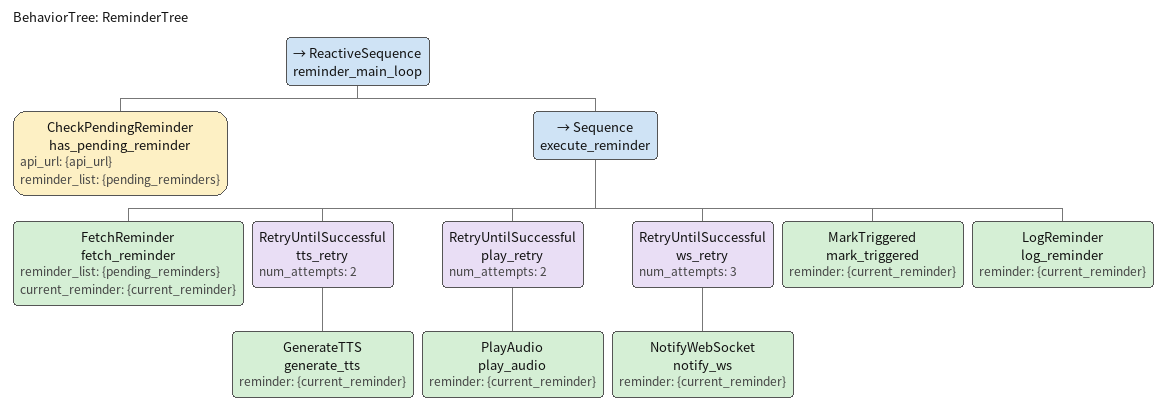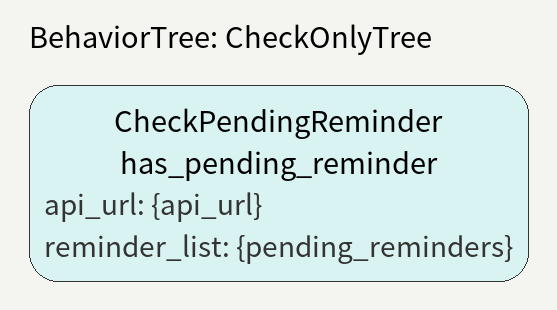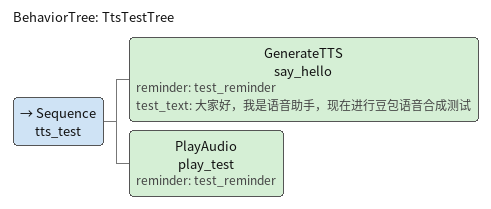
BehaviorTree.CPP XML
<?xml version="1.0"?>
<root BTCPP_format="4">

    <!-- ========== 完整的提醒树 ========== -->
    <BehaviorTree ID="ReminderTree">
        <ReactiveSequence name="reminder_main_loop">
            <CheckPendingReminder
                name="has_pending_reminder"
                api_url="{api_url}"
                reminder_list="{pending_reminders}"/>

            <Sequence name="execute_reminder">
                <FetchReminder
                    name="fetch_reminder"
                    reminder_list="{pending_reminders}"
                    current_reminder="{current_reminder}"/>

                <RetryUntilSuccessful
                    name="tts_retry"
                    num_attempts="2">
                    <GenerateTTS
                        name="generate_tts"
                        reminder="{current_reminder}"/>
                </RetryUntilSuccessful>

                <RetryUntilSuccessful
                    name="play_retry"
                    num_attempts="2">
                    <PlayAudio
                        name="play_audio"
                        reminder="{current_reminder}"/>
                </RetryUntilSuccessful>

                <RetryUntilSuccessful
                    name="ws_retry"
                    num_attempts="3">
                    <NotifyWebSocket
                        name="notify_ws"
                        reminder="{current_reminder}"/>
                </RetryUntilSuccessful>

                <MarkTriggered
                    name="mark_triggered"
                    reminder="{current_reminder}"/>

                <LogReminder
                    name="log_reminder"
                    reminder="{current_reminder}"/>
            </Sequence>
        </ReactiveSequence>
    </BehaviorTree>

    <!-- ========== 仅检查树（调试用） ========== -->
    <BehaviorTree ID="CheckOnlyTree">
        <CheckPendingReminder
            name="has_pending_reminder"
            api_url="{api_url}"
            reminder_list="{pending_reminders}"/>
    </BehaviorTree>

    <!-- ========== TTS 测试树（调试用） ========== -->
    <BehaviorTree ID="TtsTestTree">
        <Sequence name="tts_test">
            <GenerateTTS
                name="say_hello"
                reminder="test_reminder"
                test_text="大家好，我是语音助手，现在进行豆包语音合成测试"/>
            <PlayAudio
                name="play_test"
                reminder="test_reminder"/>
        </Sequence>
    </BehaviorTree>

</root>
